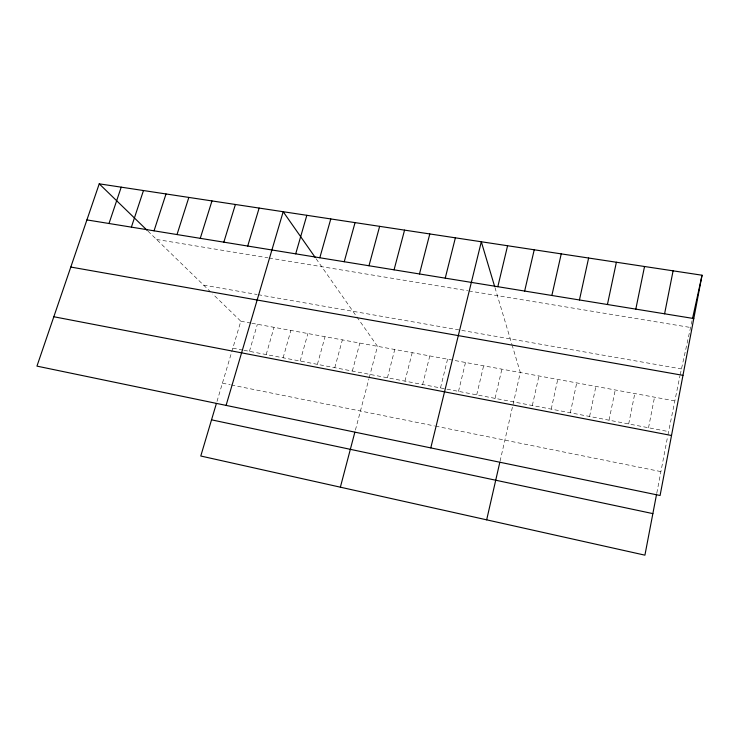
<?xml version="1.0" encoding="UTF-8"?>
<svg xmlns="http://www.w3.org/2000/svg" width="739" height="739" viewBox="0 0 739 739"><rect width="100%" height="100%" fill="white"/><g stroke="black" fill="none" stroke-linecap="round" stroke-linejoin="round"><path stroke-width="0.55" stroke-dasharray="3.69 2.77" d="M656.805 493.061L667.723 436.01M667.927 434.901L679.935 375.865M648.528 427.752L654.523 397.176M628.686 423.946L634.792 393.554M609.038 420.186L615.245 389.97M589.583 416.463L595.893 386.414M570.314 412.778L576.734 382.894M551.229 409.12L557.751 379.412M680.185 374.747L692.267 319.728M532.329 405.508L538.953 375.966M500.063 461.21L520.33 372.548L512.404 345.991M495.075 398.376L501.883 369.158M476.71 394.857L483.611 365.805M458.513 391.374L465.505 362.479M440.499 387.929L447.575 359.191M422.643 384.511L429.802 355.93M404.954 381.121L412.205 352.697M387.43 377.768L394.765 349.492M355.413 430.089L368.946 378.728M369.223 377.657L377.481 346.323L315.904 258.428M352.346 371.052L359.838 343.081M334.795 367.689L342.36 339.875M317.401 364.364L325.049 336.698M300.173 361.066L307.895 333.548M283.102 357.796L290.898 330.425M266.188 354.554L274.058 327.331M249.431 351.348L257.366 324.273M216.998 401.434L240.831 321.234L212.758 293.993M156.557 239.454L267.924 257.819M269.033 257.994L467.732 290.76M468.868 290.944L690.568 327.488M203.604 285.115L257.107 294.501M258.188 294.685L681.46 368.937M240.831 321.234L250.752 323.054M251.86 323.257L674.448 400.834M232.831 348.171L242.789 350.074M243.898 350.286L668.564 431.585M222.43 383.171L230.217 384.742M231.335 384.964L434.495 425.941M435.557 426.154L660.906 471.602M147.911 231.067L210.319 291.628M494.982 287.6L512.109 345.011"/><path stroke-width="1.11" d="M656.592 494.132L644.916 555.165L200.777 456.018L216.398 403.466M702.05 275.222L660.084 495.509L36.95 366.128L99.238 183.835L702.05 275.222L692.489 318.721M664.592 313.807L673.09 270.834M635.808 309.124L644.537 266.502M607.43 304.514L616.381 262.234M579.45 299.969L588.614 258.031M551.867 295.48L561.234 253.874M486.668 519.84L499.813 462.328M524.653 291.055L534.223 249.782M497.818 286.695L507.582 245.745M430.782 447.899L481.311 241.764L494.668 286.547M445.238 278.15L455.381 237.829M419.475 273.966L429.793 233.949M340.374 487.186L354.849 432.223M394.063 269.837L404.556 230.125M368.983 265.754L379.643 226.346M344.235 261.735L355.053 222.624M319.811 257.763L330.786 218.938M295.702 253.846L306.833 215.308M226.088 405.397L283.185 211.723L315.304 257.569M247.713 246.05L259.14 208.075M223.834 242.17L235.399 204.481M200.269 238.337L211.973 200.925M177.009 234.559L188.842 197.424M154.045 230.827L166.016 193.96M131.385 227.141L143.468 190.542M109.002 223.501L121.214 187.17M86.906 219.908L693.792 318.546M70.805 267.047L682.975 375.357M53.818 316.745L671.511 435.502M211.53 419.835L652.87 513.614M99.238 183.835L147.089 230.272"/></g></svg>
